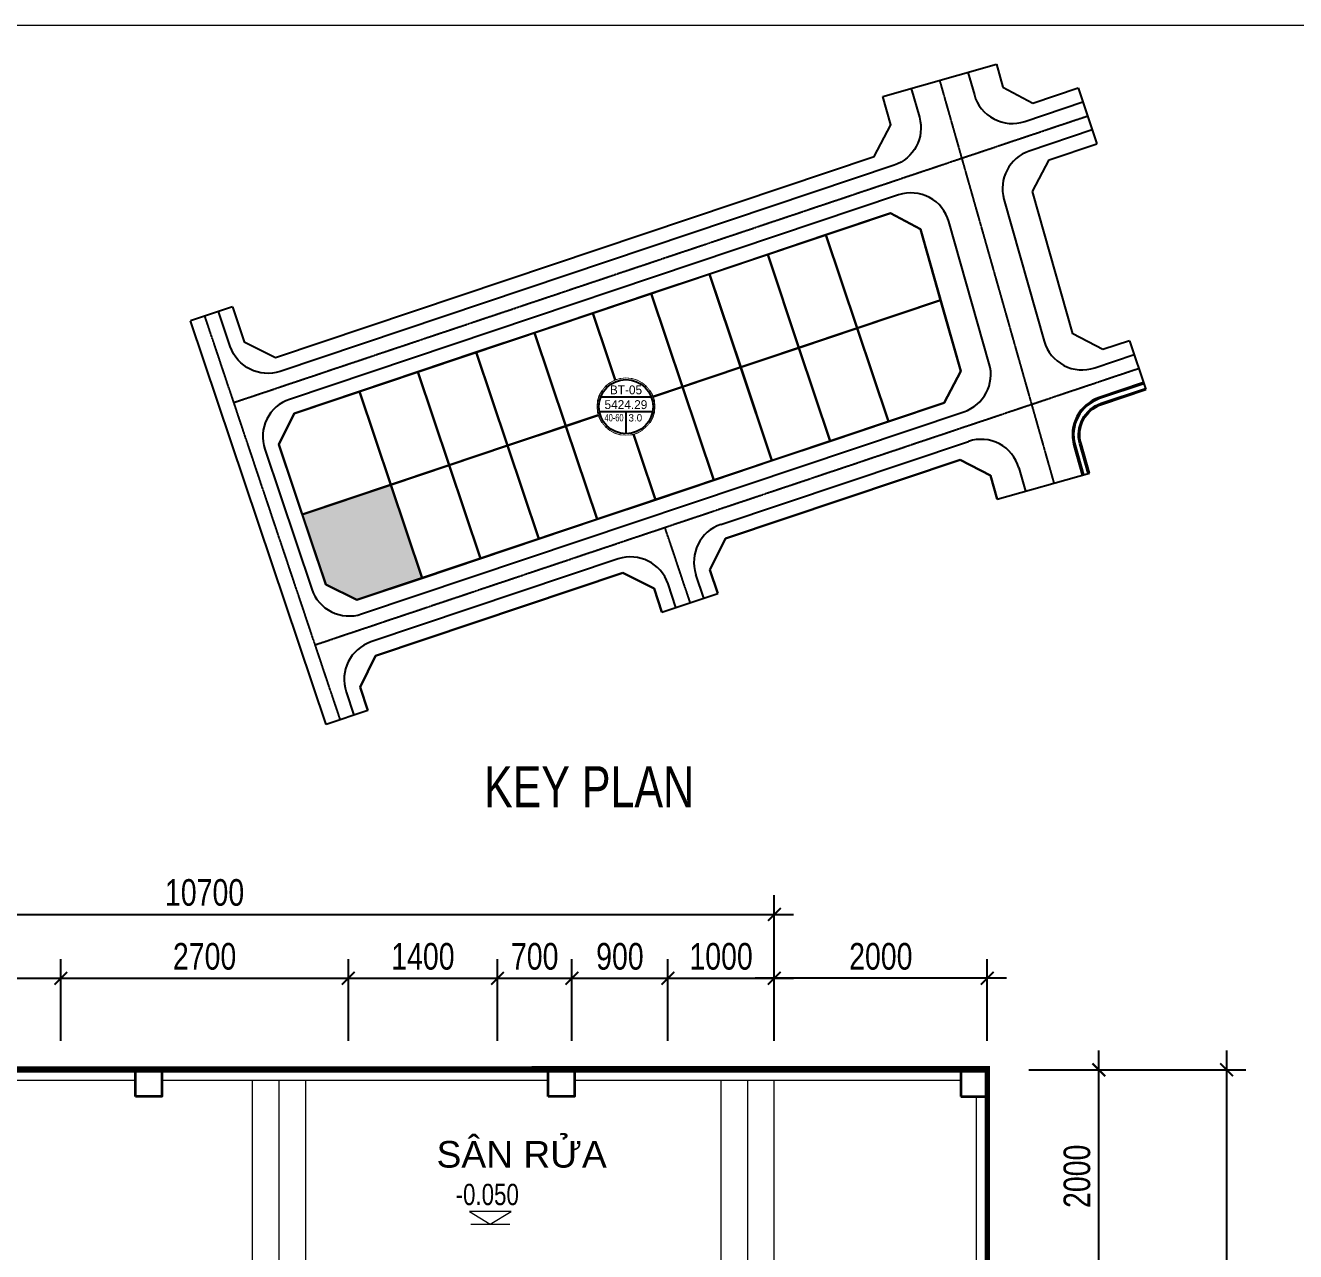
# Model space of a CAD drawing. Header units: millimetres. Extents: x 33748 to 451939, y -263262 to 62681.
# Drawn here: x 191699 to 203627, y -172631 to -161119 of the extents above; entities that cross this region are included whole.
import ezdxf
from ezdxf.enums import TextEntityAlignment as Align

# ---------------------------------------------------------------- set-up
doc = ezdxf.new("R2010")
doc.units = ezdxf.units.MM
doc.header["$PDMODE"] = 98
for name, pattern in [('ACAD_ISO10W100', [18.5, 12, -3, 0.5, -3]), ('CENTER', [50.800000000000004, 31.75, -6.35, 6.35, -6.35]), ('DOT', [0.25, 0, -0.25]), ('HIDDEN', [0.375, 0.25, -0.125])]:
    doc.linetypes.add(name, pattern=pattern)
doc.layers.get('Defpoints').update_dxf_attribs({"color": 202, "lineweight": 13})
for name, color, linetype, lineweight in [('-KH', 143, 'Continuous', 13), ('-LINE1', 7, 'Continuous', 18), ('-RANH GIOI KHU DAT', 12, 'CENTER', 18), ('-TEXT', 7, 'Continuous', 15), ('-WALL', 4, 'Continuous', 35)]:
    doc.layers.add(name, color=color, linetype=linetype, lineweight=lineweight)
for name, color, linetype in [('12. NET DIM', 9, 'Continuous'), ('ghi_chu', 7, 'Continuous'), ('loKBT', 42, 'Continuous'), ('net in mo', 159, 'Continuous')]:
    doc.layers.add(name, color=color, linetype=linetype)
doc.styles.add('1', font='arial.ttf')
doc.styles.add('AVANH', font='', dxfattribs={"width": 0.8})
doc.styles.add('avh', font='')
doc.styles.add('kieuchuDim', font='arial.ttf', dxfattribs={"width": 0.75})
doc.styles.get("Standard").update_dxf_attribs({"font": 'arial.ttf'})
doc.styles.get('AVANH').set_extended_font_data('.VnAvantH')
doc.styles.get('avh').set_extended_font_data('.VnAvantH')
doc.dimstyles.new('C_100A3', dxfattribs={"dimscale": 100, "dimtxt": 2.5, "dimasz": 1.2, "dimexe": 1.8, "dimexo": 0, "dimgap": 0.75, "dimtad": 1, "dimdec": 0, "dimzin": 0, "dimdsep": 46, "dimtxsty": 'AVANH', "dimblk": 'ARCHTICK', "dimcen": 0, "dimdle": 1.8, "dimclrd": 256, "dimclre": 256, "dimclrt": 7, "dimadec": 0, "dimazin": 0, "dimtfac": 0.0001, "dimtdec": 0, "dimtix": 1, "dimtmove": 2, "dimatfit": 3, "dimldrblk": 'ARCHTICK', "dimfxl": 1.8, "dimtolj": 1, "dimtzin": 0, "dimarcsym": 0})

# ---------------------------------------------------------------- blocks, each defined once
blk = doc.blocks.new('sl')
at = {"layer": 'ghi_chu', "color": 158}
blk.add_circle((0, 0), 5.75, dxfattribs=at)
at = {"color": 158, "linetype": 'DOT'}
blk.add_wipeout([(3.5208595475486404e-16, 5.75), (0.969923385692005, 5.667605193191193), (1.8644182452907085, 5.439342295409173), (2.4721268485312047, 5.19144381119272), (3.1309317900050124, 4.822837974298537), (3.790308711290825, 4.323894063585842), (4.429387843055263, 3.666472874002242), (4.910778165943334, 2.9911131380966225), (5.203892177182513, 2.4458140175120917), (5.532139964477323, 1.5677778584457833), (5.698465156793055, 0.7681112268516266), (5.75, 0), (5.686371084061578, -0.8530438994262575), (5.496098205030802, -1.689794224353129), (5.2327386792073485, -2.383473497886502), (4.825305600030205, -3.127127414467971), (4.383189926834117, -3.721578437343479), (3.929815285478843, -4.197505428467821), (2.9936814231296998, -4.909212924370681), (2.4199680402585857, -5.2159615301617235), (1.5354575353235314, -5.541197538187769), (0.6268165904409351, -5.715732758093926), (-1.056257864264592e-15, -5.75), (-0.8583477087645206, -5.685572900848136), (-1.5940806531006373, -5.524618255717788), (-2.40903986994229, -5.221017803554057), (-3.139398486746215, -4.817330914667954), (-3.7183236567631495, -4.385951343044689), (-4.311791834998167, -3.8040703426255327), (-4.851567804086016, -3.086225824912363), (-5.211174131927694, -2.43026010269017), (-5.5241386364638405, -1.5957419356297642), (-5.686254877874253, -0.853818167908873), (-5.75, 0), (-5.6611914826744, 1.0066831658942323), (-5.488230834533672, 1.7151741331053927), (-5.1200356553748625, 2.616817702418359), (-4.43866223175213, 3.6552397448617775), (-3.5478669059890633, 4.52494645464315), (-2.7209342178740763, 5.0654730264805465), (-1.720506428404943, 5.486561548895381), (-0.804793078194819, 5.693400398820522)], dxfattribs=at).dxf.layer = 'ghi_chu'
at = {"layer": 'ghi_chu', "color": 32}
for points in [[(-5.123475383035839, 2), (5.123475383035839, 2)], [(-5.408326913253404, -1), (5.408326913253404, -1)], [(0, -1), (0, -5.5)]]:
    blk.add_lwpolyline(points, dxfattribs=at)
at = {"layer": 'ghi_chu'}
blk.add_circle((0, 0), 5.5, dxfattribs=at)
at = {"layer": 'ghi_chu', "style": 'avh'}
for tag, height, p in [('SOLO', 1.25, (0, 2.505939941853285)), ('DT', 1.5, (-0.01470196363516152, -0.4940600581467152))]:
    blk.add_attdef(tag, text='', height=height, dxfattribs=at).set_placement(p, align=Align.CENTER)
blk.add_attdef('MD', text='', height=1.25, dxfattribs=at).set_placement((-0.5015280463267118, -2.996534363832325), align=Align.RIGHT)
blk.add_attdef('TC', (0.5, -3.020000000018626), '', height=1.25, dxfattribs=at)
blk = doc.blocks.new('A$C1FE803A3')
at = {"layer": 'loKBT'}
h = blk.add_hatch(color=256, dxfattribs=at)
h.dxf.hatch_style = 1
h.paths.add_polyline_path([(40703.04741529631, 48725.99466713669), (22690.32416034746, 42681.0132026315), (27462.67794836569, 28460.44221180084), (33793.65287516522, 25311.0364772022), (47066.18579960871, 29765.23334612849)])
for p, q in [((157996.2769469762, 132549.0112110773), (159300.9682060878, 127952.9185093582)), ((163768.2246739583, 134187.4920329012), (165100.2309154074, 129495.1756534517)), ((163768.2246739583, 134187.4920329012), (165100.2309154074, 129495.1756534517)), ((165100.2309154074, 129495.1756534517), (171205.8219313126, 126276.0038071811)), ((165100.2309154074, 129495.1756534517), (171205.8219313126, 126276.0038071811)), ((171205.8219313126, 126276.0038071811), (180369.5115163017, 129351.2930296195)), ((171205.8219313126, 126276.0038071811), (180369.5115163017, 129351.2930296195)), ((142321.9581791859, 121850.8991853833), (140680.4337550277, 127633.5687424824)), ((169542.1538659732, 122553.2550770879), (181323.9822740769, 126507.1788310454)), ((138947.1685342293, 115450.1581472397), (142321.9581791859, 121850.8991853833)), ((183232.9237893195, 120818.950434815), (170466.1020980577, 116534.4677722097)), ((174486.435898165, 114719.2421554268), (184187.3945468027, 117974.836237111)), ((174486.435898165, 114719.2421554268), (184187.3945468027, 117974.836237111)), ((17249.49307547021, 74609.01591354015), (138947.1685342293, 115450.1581472397)), ((171111.6462532084, 108318.5011172831), (174486.435898165, 114719.2421554268)), ((171111.6462532084, 108318.5011172831), (174486.435898165, 114719.2421554268)), ((165315.4271456401, 106765.5221471727), (173516.9620632033, 77873.61801635625)), ((179316.2247719567, 79415.87515928748), (171111.6462532084, 108318.5011172831)), ((179316.2247719567, 79415.87515928748), (171111.6462532084, 108318.5011172831)), ((10918.51814878988, 77758.42164721491), (17249.49307547021, 74609.01591354015)), ((185421.815787981, 76196.70331441762), (179316.2247719567, 79415.87515928748)), ((185421.815787981, 76196.70331441762), (179316.2247719567, 79415.87515928748)), ((190803.4285344359, 78002.74612338946), (185421.815787981, 76196.70331441762)), ((190803.4285344359, 78002.74612338946), (185421.815787981, 76196.70331441762)), ((183758.1477232079, 72473.95458432438), (191757.8992922961, 75158.63192465098)), ((107759.9201037686, 40640.46282353404), (158107.4444297056, 57536.84473442438)), ((156443.7763575118, 53814.09600152972), (108714.3908617597, 37796.34862541559)), ((108714.390861402, 37796.34862541559), (156443.776357631, 53814.09600224497)), ((162549.3673734169, 50594.92415618303), (156443.7763575118, 53814.09600152972)), ((156443.776357631, 53814.09600224497), (162549.3673734169, 50594.92415618303)), ((168348.6300898294, 52137.18130215409), (169689.759394195, 47412.72671149822)), ((163917.8116603867, 45774.24588773062), (162549.3673734169, 50594.92415618303)), ((162549.3673734169, 50594.92415618303), (163917.8116604041, 45774.24588773551)), ((108714.3908617597, 37796.34862541559), (105564.9851272504, 31465.37369870546)), ((105564.985127012, 31465.37369942071), (108714.390861402, 37796.34862541559)), ((86903.08264998603, 33641.01060115697), (36657.06514842319, 16778.6938821316)), ((105564.9851272504, 31465.37369870546), (107180.1181218636, 26652.63046305103)), ((107180.1181220015, 26652.63046309736), (105564.985127012, 31465.37369942071)), ((87857.55340738106, 30796.89640282991), (37611.53590569901, 13934.57968356612)), ((37611.5359055798, 13934.57968425157), (87857.55340761947, 30796.89640351536)), ((94188.52833453822, 27647.49066820147), (87857.55340738106, 30796.89640282991)), ((87857.55340761947, 30796.89640351536), (94188.5283343296, 27647.49066843989)), ((98647.77552721469, 23789.21819042705), (97032.64253244805, 28601.96142631175)), ((104336.0039235445, 25698.15970547532), (102720.8709287744, 30510.90294131043)), ((95803.66132908384, 22834.74743291445), (94188.52833453822, 27647.49066820147)), ((94188.5283343296, 27647.49066843989), (95803.6613290091, 22834.7474328893)), ((37611.53590569901, 13934.57968356612), (34462.13017166662, 7603.604757332825)), ((34462.1301714282, 7603.604757094407), (37611.5359055798, 13934.57968425157)), ((31618.01597366738, 6649.133999460959), (33208.80056977703, 1908.943669360247)), ((34462.13017166662, 7603.604757332825), (36052.91476764786, 2863.41442690196)), ((36052.91476752236, 2863.414426859817), (34462.1301714282, 7603.604757094407))]:
    blk.add_line(p, q)
at = {"linetype": 'ACAD_ISO10W100', "ltscale": 0.75}
for p, q in [((152224.3292144901, 130910.530387691), (175461.7071199247, 49051.20753297245)), ((8730.015863965033, 65421.06140508654), (182278.4530315605, 123663.0646333405))]:
    blk.add_line(p, q, dxfattribs=at)
for points in [[(140680.4337551694, 127633.5687425226), (163768.2246739584, 134187.4920329012)], [(180369.5115163017, 129351.2930296195), (184187.3945468029, 117974.836237111)], [(8532.341254601954, 84868.70714251103), (10918.51814878988, 77758.42164721491), (17249.493075351, 74609.01591354015), (138947.1685341101, 115450.1581470013), (142321.9581793051, 121850.8991853833), (140680.4337551694, 127633.5687425226)], [(8532.341254601954, 84868.70714251103), (-0.001339499896857888, 82005.29486972187)], [(27520.57217313233, 0.002153973910026252), (-0.001339499896857888, 82005.29486972187)], [(190803.428534436, 78002.74612338946), (194144.0761866251, 68048.346428763)], [(193666.8408077509, 69470.40352796542), (184682.0959549646, 66455.16727873089)], [(163917.8116604041, 45774.24588773551), (182676.6417857619, 51099.30856227793)], [(95803.66132908384, 22834.74743291445), (107180.1181218636, 26652.63046305103)], [(36052.91476764786, 2863.41442690196), (27520.57217313233, 0.002153973910026252)]]:
    blk.add_lwpolyline(points)
for points in [[(146452.3814878121, 129272.0495659534), (148118.1772931616, 123403.8781571329, -0.4004581229564053), (142967.5023408632, 113634.9325323045), (18203.96383322286, 71764.9017154217, -0.4142135623725056), (8074.40395076084, 76803.95088937285), (5688.227056644158, 83914.23638494022)], [(162334.1711501877, 73324.57766433957), (154132.6362324755, 102216.4817953944, 0.4281041090882073), (143891.4505724709, 107616.1452271879), (20112.90534872818, 66076.67331942322, 0.4142135623730951), (15073.85617385316, 55947.11343627574), (24618.56375081348, 27505.97145348194, 0.4142135623733157), (34748.1236331563, 22466.92227932217), (157183.4961977403, 63555.63203930261, 0.4004581229564053), (162334.1711503963, 73324.57766433957)], [(193746.3800375474, 69233.39401147899), (184761.6351849239, 66218.15776228311, 0.4004581229580746), (179771.9188247125, 56754.49168761971), (181474.1526752932, 50757.95839087025)], [(182436.1439636765, 51031.03852799872), (180733.9101131659, 57027.5718246937, -0.4004581229621962), (185079.7921040158, 65270.11969601514), (194064.5369568429, 68285.35594520706)], [(182676.6417857619, 51099.30856227793), (180974.4079352419, 57095.84185909631, -0.4004581229584932), (185159.3313337665, 65033.11017956736), (194144.0761866251, 68048.346428763)], [(184682.0959550838, 66455.16727896931, 0.4004581229584914), (179531.4210026364, 56686.22165345552), (181233.6548532231, 50689.68835659523)]]:
    blk.add_lwpolyline(points, format="xyb")
for points in [[(156537.9520356159, 71771.59869214299), (153163.1623908679, 65370.85765447619), (33793.65287507582, 25311.0364772022), (27462.6779484849, 28460.4422113538), (17917.97037197161, 56901.58419343235), (21067.37610612321, 63232.5591203809), (142227.7825009625, 103893.3964961708), (148333.3735168676, 100674.2246503473)], [(156537.9520356159, 71771.59869214299), (153163.1623908679, 65370.85765447619), (33793.65287507582, 25311.0364772022), (27462.6779484849, 28460.4422113538), (17917.97037197161, 56901.58419343235), (21067.37610612321, 63232.5591203809), (142227.7825009625, 103893.3964961708), (148333.3735168676, 100674.2246503473)], [(148333.3735168676, 100674.2246501088), (142227.7825007241, 103893.3964961708), (129143.7156390946, 99502.44791185262), (135506.8540236156, 80541.68659084442), (152435.6627763014, 86222.91167136433)], [(129143.7156393032, 99502.44791140559), (117293.2398131292, 95525.48642140033), (123656.3781977694, 76564.72509946825), (135506.8540236156, 80541.68658992054)], [(117293.23981301, 95525.4864209235), (105442.7639871638, 91548.52493070962), (111805.9023718338, 72587.76360898616), (123656.3781976502, 76564.72509946825)], [(105442.7639870744, 91548.5249304712), (93592.28816098976, 87571.56344070437), (99955.42654574919, 68610.80211877229), (111805.9023717146, 72587.76360922458)], [(93592.28816098976, 87571.56344046595), (81741.81233514356, 83594.60195025208), (88104.95071969437, 64633.8406282902), (99955.42654562998, 68610.80211898091)], [(152435.6627761822, 86222.91167136433), (135506.8540236156, 80541.68659039738), (141869.9924080472, 61580.92526798847), (153163.1623911064, 65370.85765471461), (156537.9520357351, 71771.5986923814)], [(81741.81233538198, 83594.60195025208), (69891.33650896954, 79617.64046024682), (76254.47489363956, 60656.87913852336), (88104.95071969437, 64633.84062784316)], [(135506.8540234964, 80541.68658992054), (123656.3781975608, 76564.72509970667), (130019.5165817242, 57603.96377774479), (141869.9924081366, 61580.92526891234)], [(69891.33650896954, 79617.64045953157), (58040.86068303394, 75640.67896907928), (64403.99906731653, 56679.91764783266), (76254.47489352035, 60656.87913783791)], [(58040.86068303394, 75640.67896907928), (46190.3848565917, 71663.71747838857), (52553.52324114251, 52702.9561578274), (64403.99906731653, 56679.91764759424)], [(123656.3781975608, 76564.72509946825), (111805.9023717146, 72587.76360898616), (118169.0407557886, 53627.00228773954), (130019.5165818434, 57603.96377822163)], [(111805.902371953, 72587.76360898616), (99955.42654562998, 68610.80211853387), (106318.5649299424, 49650.04079704883), (118169.040756027, 53627.00228753092)], [(46190.38485671091, 71663.7174788356), (34339.90903101373, 67686.75598838332), (40703.04741529631, 48725.99466737511), (52553.52324114251, 52702.95615738037)], [(34339.90903089452, 67686.7559895456), (21067.37610588479, 63232.55911966565), (17917.9703718524, 56901.58419367077), (22690.32416022825, 42681.01320307853), (40703.04741541552, 48725.99466689827)], [(99955.42654554057, 68610.80211877229), (88104.95071981358, 64633.84062852862), (94468.08910400677, 45673.07930704358), (106318.5649300616, 49650.04079752567)], [(88104.95071993279, 64633.84062805178), (76254.47489328193, 60656.87913852336), (82617.61327816057, 41696.11781611445), (94468.08910421538, 45673.07930588129)], [(76254.47489340114, 60656.87913807633), (64403.99906731653, 56679.91764807107), (70767.13745186734, 37719.15632566216), (82617.61327804136, 41696.11781635287)], [(64403.99906731653, 56679.91764759424), (52553.52324126172, 52702.95615758898), (58916.66162554431, 33742.19483541849), (70767.13745186734, 37719.15632590058)], [(52553.52324126172, 52702.95615738037), (40703.04741541552, 48725.99466761353), (47066.18579996633, 29765.23334520462), (58916.66162566352, 33742.1948356569)], [(40703.04741529631, 48725.99466713669), (22690.32416034746, 42681.0132026315), (27462.67794836569, 28460.44221180084), (33793.65287516522, 25311.0364772022), (47066.18579960871, 29765.23334612849)]]:
    blk.add_lwpolyline(points, close=True)
at = {"ltscale": 5}
for points in [[(141869.9924081366, 61580.92526798847), (129143.715639184, 99502.44791140559)], [(130019.5165820818, 57603.96377774479), (117293.2398132484, 95525.4864209235)], [(118169.040756027, 53627.00228753092), (105442.7639871638, 91548.52493070962)], [(152435.6627764206, 86222.91167112591), (22690.32416034746, 42681.01320215466)], [(106318.5649299424, 49650.04079728725), (93592.28816110897, 87571.56344046595)], [(94468.08910400677, 45673.07930683496), (81741.81233505416, 83594.60195001366)], [(82617.61327792215, 41696.11781659129), (69891.33650896954, 79617.64045976999)], [(70767.13745186734, 37719.15632610919), (58040.86068291473, 75640.67896952631)], [(58916.66162578273, 33742.19483589532), (46190.38485694933, 71663.71747907402)], [(47066.18579984712, 29765.23334565165), (34339.90903089452, 67686.75598883035)]]:
    blk.add_lwpolyline(points, dxfattribs=at)
at = {"linetype": 'ACAD_ISO10W100', "ltscale": 0.75}
for points in [[(2844.112858434557, 82959.76562728485), (30364.68637111224, 954.4729115521768)], [(192712.370049965, 72314.51772648247), (25274.17566354084, 16123.08196871879)], [(96377.03061924386, 39984.85091035964), (101491.8897254833, 24743.688947986)]]:
    blk.add_lwpolyline(points, dxfattribs=at)
for centre, radius, start, end in [((166996.8985124485, 130137.5596059606), 8000.000000082812, 195.8476354850423, 288.551499730026), ((173011.3574516327, 108950.1632437381), 7999.999999718507, 108.551499730026, 195.8476354850423), ((181212.8923695352, 80058.25911318266), 8000.000000116288, 195.8476354850423, 288.551499730026), ((160652.6997833047, 49952.54020565015), 8000.000000013124, 15.84763548504232, 108.551499730026), ((110305.17545738, 33056.15829492675), 7999.999999858767, 108.551499730026, 198.551499730026), ((89448.33800380258, 26056.70607251965), 7999.999999952461, 18.55149973002599, 108.551499730026), ((39202.32050238061, 9194.389353418374), 8000.000000069302, 108.551499730026, 198.551499730026)]:
    blk.add_arc(centre, radius, start, end)
ref = blk.add_blockref('sl', (88492.99959448981, 64599.44388582709), dxfattribs=dict(xscale=1000, yscale=1000, zscale=1000))
ref.add_attrib('DT', '5424.29', dxfattribs={"layer": 'ghi_chu', "height": 1800, "style": 'avh'}).set_placement((88478.29763085651, 64105.38382768037), align=Align.CENTER)
ref.add_attrib('MD', '40-60', dxfattribs={"layer": 'ghi_chu', "height": 1500, "style": 'avh', "width": 0.75}).set_placement((87991.47154815006, 61602.90952199104), align=Align.RIGHT)
ref.add_attrib('TC', '3.0', (88992.99959448981, 61579.44388579729), dxfattribs={"layer": 'ghi_chu', "height": 1500, "style": 'avh'})
ref.add_attrib('SOLO', 'Bt-05', dxfattribs={"layer": 'ghi_chu', "height": 1800, "style": 'avh'}).set_placement((88492.99959448981, 67105.38382768037), align=Align.CENTER)
blk = doc.blocks.new('_ARCHTICK')
at = {"const_width": 0.15}
blk.add_lwpolyline([(-0.5, -0.5), (0.5, 0.5)], dxfattribs=at)
blk = doc.blocks.new('*D868')
at = {"layer": '12. NET DIM', "lineweight": -2, "transparency": 16777216}
for p, q in [((201778.857080899, -173104.3151949577), (201778.857080899, -170744.3151950388)), ((201122.2038578461, -170924.3151950388), (201958.857080899, -170924.3151950388)), ((201122.2038578461, -172924.3151949577), (201958.857080899, -172924.3151949577))]:
    blk.add_line(p, q, dxfattribs=at)
at = {"layer": 'Defpoints', "color": 0, "transparency": 16777216}
for p in [(201122.2038578461, -170924.3151950388), (201778.857080899, -170924.3151950388), (201122.2038578461, -172924.3151949577)]:
    blk.add_point(p, dxfattribs=at)
at = {"layer": '12. NET DIM', "lineweight": -2, "transparency": 16777216, "xscale": 120, "yscale": 120, "zscale": 120}
for p, rotation in [((201778.857080899, -170924.3151950388), 90), ((201778.857080899, -172924.3151949577), 270)]:
    blk.add_blockref('_ARCHTICK', p, dxfattribs=dict(at, rotation=rotation))
at = {"layer": '12. NET DIM', "color": 7, "transparency": 16777216, "insert": (201574.5609804362, -171924.3151949983), "char_height": 250, "attachment_point": 5, "rotation": 90, "style": 'AVANH'}
blk.add_mtext('\\A1;2000', dxfattribs=at)
blk = doc.blocks.new('*D870')
at = {"layer": '12. NET DIM', "lineweight": -2, "transparency": 16777216}
for p, q in [((202978.8570808993, -170744.3151950388), (202978.8570808993, -191104.3151943644)), ((201122.2038578461, -170924.3151950388), (203158.8570808993, -170924.3151950388)), ((201122.2038578461, -190924.3151943644), (203158.8570808993, -190924.3151943644))]:
    blk.add_line(p, q, dxfattribs=at)
at = {"layer": 'Defpoints', "color": 0, "transparency": 16777216}
for p in [(201122.2038578461, -170924.3151950388), (201122.2038578461, -190924.3151943644), (202978.8570808993, -190924.3151943644)]:
    blk.add_point(p, dxfattribs=at)
at = {"layer": '12. NET DIM', "lineweight": -2, "transparency": 16777216, "xscale": 120, "yscale": 120, "zscale": 120}
for p, rotation in [((202978.8570808993, -170924.3151950388), 90), ((202978.8570808993, -190924.3151943644), 270)]:
    blk.add_blockref('_ARCHTICK', p, dxfattribs=dict(at, rotation=rotation))
at = {"layer": '12. NET DIM', "color": 7, "transparency": 16777216, "insert": (202774.5609804366, -180924.3151947016), "char_height": 250, "attachment_point": 5, "rotation": 90, "style": 'AVANH'}
blk.add_mtext('\\A1;20000', dxfattribs=at)
blk = doc.blocks.new('*D871')
at = {"layer": '12. NET DIM', "lineweight": -2, "transparency": 16777216}
for p, q in [((198731.9198689972, -170652.6690403532), (198731.9198689972, -169885.1142879528)), ((200731.9198689772, -170652.6690403532), (200731.9198689772, -169885.1142879528)), ((200911.9198689772, -170065.1142879528), (198551.9198689972, -170065.1142879528))]:
    blk.add_line(p, q, dxfattribs=at)
at = {"layer": 'Defpoints', "color": 0, "transparency": 16777216}
for p in [(198731.9198689972, -170065.1142879528), (198731.9198689972, -170652.6690403532), (200731.9198689772, -170652.6690403532)]:
    blk.add_point(p, dxfattribs=at)
at = {"layer": '12. NET DIM', "lineweight": -2, "transparency": 16777216, "xscale": 120, "yscale": 120, "zscale": 120, "rotation": 180}
blk.add_blockref('_ARCHTICK', (198731.9198689972, -170065.1142879528), dxfattribs=at)
at = {"layer": '12. NET DIM', "lineweight": -2, "transparency": 16777216, "xscale": 120, "yscale": 120, "zscale": 120}
blk.add_blockref('_ARCHTICK', (200731.9198689772, -170065.1142879528), dxfattribs=at)
at = {"layer": '12. NET DIM', "color": 7, "transparency": 16777216, "insert": (199731.9198689872, -169860.8181874902), "char_height": 250, "attachment_point": 5, "style": 'AVANH'}
blk.add_mtext('\\A1;2000', dxfattribs=at)
blk = doc.blocks.new('*D873')
at = {"layer": '12. NET DIM', "lineweight": -2, "transparency": 16777216}
for p, q in [((188031.9198689972, -170652.6690403532), (188031.9198689972, -169285.1142879528)), ((198731.9198689972, -170652.6690403532), (198731.9198689972, -169285.1142879528)), ((187851.9198689972, -169465.1142879528), (198911.9198689972, -169465.1142879528))]:
    blk.add_line(p, q, dxfattribs=at)
at = {"layer": 'Defpoints', "color": 0, "transparency": 16777216}
for p in [(198731.9198689972, -169465.1142879528), (188031.9198689972, -170652.6690403532), (198731.9198689972, -170652.6690403532)]:
    blk.add_point(p, dxfattribs=at)
at = {"layer": '12. NET DIM', "lineweight": -2, "transparency": 16777216, "xscale": 120, "yscale": 120, "zscale": 120, "rotation": 180}
blk.add_blockref('_ARCHTICK', (188031.9198689972, -169465.1142879528), dxfattribs=at)
at = {"layer": '12. NET DIM', "lineweight": -2, "transparency": 16777216, "xscale": 120, "yscale": 120, "zscale": 120}
blk.add_blockref('_ARCHTICK', (198731.9198689972, -169465.1142879528), dxfattribs=at)
at = {"layer": '12. NET DIM', "color": 7, "transparency": 16777216, "insert": (193381.9198689972, -169260.8181874902), "char_height": 250, "attachment_point": 5, "style": 'AVANH'}
blk.add_mtext('\\A1;10700', dxfattribs=at)
blk = doc.blocks.new('DANH COT')
at = {"layer": '-KH'}
blk.add_line((0, 0), (368.0976623368915, 0), dxfattribs=at)
blk.add_lwpolyline([(379.262096052058, 117.8181818182929), (-11.16443371493369, 117.8181818181765), (184.0488311685622, 0)], close=True, dxfattribs=at)
blk.add_solid([(184.0488311685622, 0), (184.0488311685622, 117.8181818181765), (379.262096052058, 117.8181818182929), (184.0488311685622, 0)], dxfattribs=at)
at = {"layer": '-TEXT', "style": '1', "width": 0.75}
blk.add_attdef('CAODO', (-142.0684113949537, 177.9348701981362), '', height=180, dxfattribs=at)
blk = doc.blocks.new('*D968')
at = {"layer": '12. NET DIM', "lineweight": -2, "transparency": 16777216}
for p, q in [((189831.9198689972, -170652.6690403532), (189831.9198689972, -169885.1142879528)), ((192031.9198689972, -170652.6690403532), (192031.9198689972, -169885.1142879528)), ((189651.9198689972, -170065.1142879528), (192211.9198689972, -170065.1142879528))]:
    blk.add_line(p, q, dxfattribs=at)
at = {"layer": 'Defpoints', "color": 0, "transparency": 16777216}
for p in [(192031.9198689972, -170065.1142879528), (189831.9198689972, -170652.6690403532), (192031.9198689972, -170652.6690403532)]:
    blk.add_point(p, dxfattribs=at)
at = {"layer": '12. NET DIM', "lineweight": -2, "transparency": 16777216, "xscale": 120, "yscale": 120, "zscale": 120, "rotation": 180}
blk.add_blockref('_ARCHTICK', (189831.9198689972, -170065.1142879528), dxfattribs=at)
at = {"layer": '12. NET DIM', "lineweight": -2, "transparency": 16777216, "xscale": 120, "yscale": 120, "zscale": 120}
blk.add_blockref('_ARCHTICK', (192031.9198689972, -170065.1142879528), dxfattribs=at)
at = {"layer": '12. NET DIM', "color": 7, "transparency": 16777216, "insert": (190931.9198689972, -169860.8181874902), "char_height": 250, "attachment_point": 5, "style": 'AVANH'}
blk.add_mtext('\\A1;2200', dxfattribs=at)
blk = doc.blocks.new('*D969')
at = {"layer": '12. NET DIM', "lineweight": -2, "transparency": 16777216}
for p, q in [((192031.9198689972, -170652.6690403532), (192031.9198689972, -169885.1142879528)), ((194731.9198689972, -170652.6690403532), (194731.9198689972, -169885.1142879528)), ((191851.9198689972, -170065.1142879528), (194911.9198689972, -170065.1142879528))]:
    blk.add_line(p, q, dxfattribs=at)
at = {"layer": 'Defpoints', "color": 0, "transparency": 16777216}
for p in [(194731.9198689972, -170065.1142879528), (192031.9198689972, -170652.6690403532), (194731.9198689972, -170652.6690403532)]:
    blk.add_point(p, dxfattribs=at)
at = {"layer": '12. NET DIM', "lineweight": -2, "transparency": 16777216, "xscale": 120, "yscale": 120, "zscale": 120, "rotation": 180}
blk.add_blockref('_ARCHTICK', (192031.9198689972, -170065.1142879528), dxfattribs=at)
at = {"layer": '12. NET DIM', "lineweight": -2, "transparency": 16777216, "xscale": 120, "yscale": 120, "zscale": 120}
blk.add_blockref('_ARCHTICK', (194731.9198689972, -170065.1142879528), dxfattribs=at)
at = {"layer": '12. NET DIM', "color": 7, "transparency": 16777216, "insert": (193381.9198689972, -169860.8181874902), "char_height": 250, "attachment_point": 5, "style": 'AVANH'}
blk.add_mtext('\\A1;2700', dxfattribs=at)
blk = doc.blocks.new('*D970')
at = {"layer": '12. NET DIM', "lineweight": -2, "transparency": 16777216}
for p, q in [((194731.9198689972, -170652.6690403532), (194731.9198689972, -169885.1142879528)), ((196131.9198689972, -170652.6690403532), (196131.9198689972, -169885.1142879528)), ((194551.9198689972, -170065.1142879528), (196311.9198689972, -170065.1142879528))]:
    blk.add_line(p, q, dxfattribs=at)
at = {"layer": 'Defpoints', "color": 0, "transparency": 16777216}
for p in [(196131.9198689972, -170065.1142879528), (194731.9198689972, -170652.6690403532), (196131.9198689972, -170652.6690403532)]:
    blk.add_point(p, dxfattribs=at)
at = {"layer": '12. NET DIM', "lineweight": -2, "transparency": 16777216, "xscale": 120, "yscale": 120, "zscale": 120, "rotation": 180}
blk.add_blockref('_ARCHTICK', (194731.9198689972, -170065.1142879528), dxfattribs=at)
at = {"layer": '12. NET DIM', "lineweight": -2, "transparency": 16777216, "xscale": 120, "yscale": 120, "zscale": 120}
blk.add_blockref('_ARCHTICK', (196131.9198689972, -170065.1142879528), dxfattribs=at)
at = {"layer": '12. NET DIM', "color": 7, "transparency": 16777216, "insert": (195431.9198689972, -169860.8181874902), "char_height": 250, "attachment_point": 5, "style": 'AVANH'}
blk.add_mtext('\\A1;1400', dxfattribs=at)
blk = doc.blocks.new('*D971')
at = {"layer": '12. NET DIM', "lineweight": -2, "transparency": 16777216}
for p, q in [((196131.9198689972, -170652.6690403532), (196131.9198689972, -169885.1142879528)), ((196831.9198689972, -170652.6690403532), (196831.9198689972, -169885.1142879528)), ((195951.9198689972, -170065.1142879528), (197011.9198689972, -170065.1142879528))]:
    blk.add_line(p, q, dxfattribs=at)
at = {"layer": 'Defpoints', "color": 0, "transparency": 16777216}
for p in [(196831.9198689972, -170065.1142879528), (196131.9198689972, -170652.6690403532), (196831.9198689972, -170652.6690403532)]:
    blk.add_point(p, dxfattribs=at)
at = {"layer": '12. NET DIM', "lineweight": -2, "transparency": 16777216, "xscale": 120, "yscale": 120, "zscale": 120, "rotation": 180}
blk.add_blockref('_ARCHTICK', (196131.9198689972, -170065.1142879528), dxfattribs=at)
at = {"layer": '12. NET DIM', "lineweight": -2, "transparency": 16777216, "xscale": 120, "yscale": 120, "zscale": 120}
blk.add_blockref('_ARCHTICK', (196831.9198689972, -170065.1142879528), dxfattribs=at)
at = {"layer": '12. NET DIM', "color": 7, "transparency": 16777216, "insert": (196481.9198689972, -169860.8181874902), "char_height": 250, "attachment_point": 5, "style": 'AVANH'}
blk.add_mtext('\\A1;700', dxfattribs=at)
blk = doc.blocks.new('*D972')
at = {"layer": '12. NET DIM', "lineweight": -2, "transparency": 16777216}
for p, q in [((196831.9198689972, -170652.6690403532), (196831.9198689972, -169885.1142879528)), ((197731.9198689972, -170652.6690403532), (197731.9198689972, -169885.1142879528)), ((196651.9198689972, -170065.1142879528), (197911.9198689972, -170065.1142879528))]:
    blk.add_line(p, q, dxfattribs=at)
at = {"layer": 'Defpoints', "color": 0, "transparency": 16777216}
for p in [(197731.9198689972, -170065.1142879528), (196831.9198689972, -170652.6690403532), (197731.9198689972, -170652.6690403532)]:
    blk.add_point(p, dxfattribs=at)
at = {"layer": '12. NET DIM', "lineweight": -2, "transparency": 16777216, "xscale": 120, "yscale": 120, "zscale": 120, "rotation": 180}
blk.add_blockref('_ARCHTICK', (196831.9198689972, -170065.1142879528), dxfattribs=at)
at = {"layer": '12. NET DIM', "lineweight": -2, "transparency": 16777216, "xscale": 120, "yscale": 120, "zscale": 120}
blk.add_blockref('_ARCHTICK', (197731.9198689972, -170065.1142879528), dxfattribs=at)
at = {"layer": '12. NET DIM', "color": 7, "transparency": 16777216, "insert": (197281.9198689972, -169860.8181874902), "char_height": 250, "attachment_point": 5, "style": 'AVANH'}
blk.add_mtext('\\A1;900', dxfattribs=at)
blk = doc.blocks.new('*D973')
at = {"layer": '12. NET DIM', "lineweight": -2, "transparency": 16777216}
for p, q in [((197731.9198689972, -170652.6690403532), (197731.9198689972, -169885.1142879528)), ((198731.9198689972, -170652.6690403532), (198731.9198689972, -169885.1142879528)), ((197551.9198689972, -170065.1142879528), (198911.9198689972, -170065.1142879528))]:
    blk.add_line(p, q, dxfattribs=at)
at = {"layer": 'Defpoints', "color": 0, "transparency": 16777216}
for p in [(198731.9198689972, -170065.1142879528), (197731.9198689972, -170652.6690403532), (198731.9198689972, -170652.6690403532)]:
    blk.add_point(p, dxfattribs=at)
at = {"layer": '12. NET DIM', "lineweight": -2, "transparency": 16777216, "xscale": 120, "yscale": 120, "zscale": 120, "rotation": 180}
blk.add_blockref('_ARCHTICK', (197731.9198689972, -170065.1142879528), dxfattribs=at)
at = {"layer": '12. NET DIM', "lineweight": -2, "transparency": 16777216, "xscale": 120, "yscale": 120, "zscale": 120}
blk.add_blockref('_ARCHTICK', (198731.9198689972, -170065.1142879528), dxfattribs=at)
at = {"layer": '12. NET DIM', "color": 7, "transparency": 16777216, "insert": (198231.9198689972, -169860.8181874902), "char_height": 250, "attachment_point": 5, "style": 'AVANH'}
blk.add_mtext('\\A1;1000', dxfattribs=at)

msp = doc.modelspace()

# ---------------------------------------------------------------- linework, layer by layer
at = {"layer": '-LINE1'}
for p, q in [((192731.9198681038, -171024.3151949082), (189106.9198676157, -171024.3151948173)), ((196606.9198685919, -171024.3151950053), (192981.9198681038, -171024.3151949144)), ((200481.91986908, -171024.3151951024), (196856.9198685919, -171024.3151950116))]:
    msp.add_line(p, q, dxfattribs=at)
at = {"layer": '-LINE1', "ltscale": 10}
msp.add_line((200631.9198690624, -174799.3151942659), (200631.9198690788, -171174.3151937778), dxfattribs=at)
at = {"layer": '-LINE1'}
for points in [[(193832.2456281374, -172924.3151949576), (193832.2456281374, -171024.315194818)], [(194082.2456281374, -172924.3151949576), (194082.2456281374, -171024.315194818)], [(194332.2456281374, -172924.3151949576), (194332.2456281374, -171024.315194818)], [(198231.9198689972, -172924.3151949576), (198231.9198689972, -171024.315194818)], [(198481.9198689972, -172924.3151949576), (198481.9198689972, -171024.315194818)], [(198731.9198689972, -172924.3151949576), (198731.9198689972, -171024.315194818)]]:
    msp.add_lwpolyline(points, dxfattribs=at)
at = {"layer": '-RANH GIOI KHU DAT', "linetype": 'HIDDEN', "ltscale": 10, "const_width": 50}
msp.add_lwpolyline([(200731.9198689691, -170924.3151951086), (181731.9198698464, -170924.3151946325), (181731.9198696901, -185924.3151940748), (186731.9198698656, -190924.3151944256), (200731.919869037, -190924.3151943529)], close=True, dxfattribs=at)
at = {"layer": '-WALL'}
for points in [[(192731.9198681038, -171174.3151937778), (192731.9198681038, -170924.3151937778), (192981.9198681038, -170924.3151937778), (192981.9198681038, -171174.3151937778)], [(196606.9198685919, -171174.3151937778), (196606.9198685919, -170924.3151937778), (196856.9198685919, -170924.3151937778), (196856.9198685919, -171174.3151937778)], [(200481.91986908, -171174.3151937778), (200731.91986908, -171174.3151937778), (200731.91986908, -170924.3151937778), (200481.91986908, -170924.3151937778)]]:
    msp.add_lwpolyline(points, close=True, dxfattribs=at)
at = {"layer": 'Defpoints'}
msp.add_lwpolyline([(226907.2337082773, -194382.8897237639), (226907.2337082773, -161118.8897202132), (179867.2337032561, -161118.8897202132), (179867.2337032561, -194382.8897237639)], close=True, dxfattribs=at)

# ---------------------------------------------------------------- block references
at = {"layer": '-WALL'}
ref = msp.add_blockref('DANH COT', (195881.0955986803, -172372.7801655356), dxfattribs=at)
ref.add_attrib('CAODO', '-0.050', (195739.0271872854, -172194.8452953374), dxfattribs={"layer": '-TEXT', "height": 200, "style": '1', "width": 0.75})

# ---------------------------------------------------------------- texts
at = {"layer": '-TEXT', "color": 4, "style": 'kieuchuDim', "width": 0.75}
msp.add_text('KEY PLAN', height=385, dxfattribs=at).set_placement((196005.6591665716, -168459.5771794284))
at = {"layer": '-TEXT', "color": 2}
msp.add_text('SÂN RỬA', height=250, dxfattribs=at).set_placement((195560.2024165813, -171842.6436259937))

# ---------------------------------------------------------------- dimensions: what is measured, and where the dimension line sits
at = {"layer": '12. NET DIM'}
for base, p1, p2, picture, middle in [((198731.9198689972, -169465.1142879528), (188031.9198689972, -170652.6690403532), (198731.9198689972, -170652.6690403532), '*D873', (193381.9198689972, -169260.8181874902)), ((192031.9198689972, -170065.1142879528), (189831.9198689972, -170652.6690403532), (192031.9198689972, -170652.6690403532), '*D968', (190931.9198689972, -169860.8181874902)), ((194731.9198689972, -170065.1142879528), (192031.9198689972, -170652.6690403532), (194731.9198689972, -170652.6690403532), '*D969', (193381.9198689972, -169860.8181874902)), ((196131.9198689972, -170065.1142879528), (194731.9198689972, -170652.6690403532), (196131.9198689972, -170652.6690403532), '*D970', (195431.9198689972, -169860.8181874902)), ((196831.9198689972, -170065.1142879528), (196131.9198689972, -170652.6690403532), (196831.9198689972, -170652.6690403532), '*D971', (196481.9198689972, -169860.8181874902)), ((197731.9198689972, -170065.1142879528), (196831.9198689972, -170652.6690403532), (197731.9198689972, -170652.6690403532), '*D972', (197281.9198689972, -169860.8181874902)), ((198731.9198689972, -170065.1142879528), (197731.9198689972, -170652.6690403532), (198731.9198689972, -170652.6690403532), '*D973', (198231.9198689972, -169860.8181874902)), ((198731.9198689972, -170065.1142879528), (200731.9198689772, -170652.6690403532), (198731.9198689972, -170652.6690403532), '*D871', (199731.9198689872, -169860.8181874902))]:
    dim = msp.add_linear_dim(base=base, p1=p1, p2=p2, dimstyle='C_100A3', dxfattribs=at)
    dim.commit()
    dim.dimension.update_dxf_attribs({"geometry": picture, "text_midpoint": middle})
for base, p1, p2, picture, middle in [((201778.857080899, -170924.3151950388), (201122.203857846, -172924.3151949576), (201122.203857846, -170924.3151950387), '*D868', (201574.5609804362, -171924.3151949983)), ((202978.8570808993, -190924.3151943644), (201122.203857846, -170924.3151950387), (201122.203857846, -190924.3151943643), '*D870', (202774.5609804366, -180924.3151947016))]:
    dim = msp.add_linear_dim(base=base, p1=p1, p2=p2, angle=90, dimstyle='C_100A3', dxfattribs=at)
    dim.commit()
    dim.dimension.update_dxf_attribs({"geometry": picture, "text_midpoint": middle})

# ---------------------------------------------------------------- next in the draw order: block references
at = {"layer": 'net in mo', "xscale": 0.0462, "yscale": 0.0462, "zscale": 0.0462}
msp.add_blockref('A$C1FE803A3', (193250.641865081, -167682.5139275432), dxfattribs=at)

doc.saveas('drawing.dxf')
